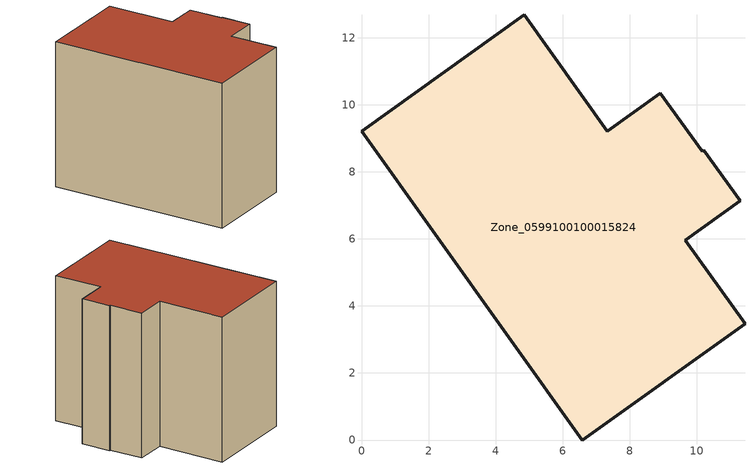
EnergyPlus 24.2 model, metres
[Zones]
Zone_0599100100015824
 floor ground (C_G): 10.21,8.64 11.29,7.14 9.65,5.96 11.44,3.47 6.59,0 0,9.21 4.85,12.68 7.33,9.21 8.91,10.34 10.16,8.61 z0
 wall outside (C_F): 4.85,12.68 0,9.21 6.59,0 11.44,3.47 9.65,5.96 11.29,7.14 10.21,8.64 10.16,8.61 8.91,10.34 7.33,9.21 4.85,12.68 z0:9.16
 roof outside (C_R): 10.21,8.64 10.16,8.61 8.91,10.34 7.33,9.21 4.85,12.68 0,9.21 6.59,0 11.44,3.47 9.65,5.96 11.29,7.14 z9.16
[BUILDING]
Pand.0599100100015824: North Axis=0; Terrain=City; Loads Convergence Tolerance Value=0.04; Temperature Convergence Tolerance Value=0.4; Solar Distribution=FullExterior; Maximum Number of Warmup Days=25; Minimum Number of Warmup Days=1
[Site:Location]
Rotterdam.The.Hague.AP_ZH_NLD Design_Conditions: Latitude=51.96; Longitude=4.45; Time Zone=1; Elevation=-4.5
[SITE:GROUNDTEMPERATURE:BUILDINGSURFACE]
18, 18, 18, 18, 18, 18, 18, 18, 18, 18, 18, 18
[MATERIAL] Thermal Absorptance=0.9; Solar Absorptance=0.7; Visible Absorptance=0.7
Name | Roughness | Thickness | Conductivity | Density | Specific Heat
G.TC.2015-2018 | MediumSmooth | 0.15 | 0.0428571 | 540 | 1210
F.TC.2015-2018 | Rough | 0.3 | 0.0666667 | 1920 | 840
R.TC.2015-2018 | MediumRough | 0.2 | 0.0333333 | 1500 | 1000
[CONSTRUCTION]
C_G: G.TC.2015-2018
C_F: F.TC.2015-2018
C_R: R.TC.2015-2018
[ZONE]
Zone_0599100100015824: Type=1; Multiplier=1; Ceiling Height=Autocalculate; Volume=Autocalculate; Floor Area=autocalculate; Part of Total Floor Area=Yes
[ZONEINFILTRATION:DESIGNFLOWRATE]
Infil_Zone_0599100100015824: Zone or ZoneList or Space or SpaceList=Zone_0599100100015824; Schedule=AlwaysOn; Design Flow Rate Calculation Method=Flow/Area; Flow Rate per Floor Area=0.0015; Constant Term Coefficient=1; Temperature Term Coefficient=0; Velocity Term Coefficient=0; Velocity Squared Term Coefficient=0
[HVACTEMPLATE:ZONE:IDEALLOADSAIRSYSTEM]
Zone_0599100100015824: Maximum Heating Supply Air Temperature=50; Minimum Cooling Supply Air Temperature=13; Maximum Heating Supply Air Humidity Ratio=0.0156; Minimum Cooling Supply Air Humidity Ratio=0.0077; Heating Limit=NoLimit; Cooling Limit=NoLimit; Dehumidification Control Type=ConstantSensibleHeatRatio; Cooling Sensible Heat Ratio=0.7; Dehumidification Setpoint=60; Humidification Control Type=None; Humidification Setpoint=30; Outdoor Air Method=None; Outdoor Air Flow Rate per Person=0.00944; Outdoor Air Flow Rate per Zone Floor Area=0; Outdoor Air Flow Rate per Zone=0; Demand Controlled Ventilation Type=None; Outdoor Air Economizer Type=NoEconomizer; Heat Recovery Type=None; Sensible Heat Recovery Effectiveness=0.7; Latent Heat Recovery Effectiveness=0.65
[ZONECONTROL:THERMOSTAT]
ThermostatControl_Zone_0599100100015824: Zone or ZoneList=Zone_0599100100015824; Control Type Schedule=DualSetpointControlType; Control 1=Thermostat_Zone_0599100100015824; Temperature Difference Between Cutout And Setpoint=0
[THERMOSTATSETPOINT:DUALSETPOINT]
Thermostat_Zone_0599100100015824: Heating Setpoint Temperature Schedule=HeatingSetpoint_Zone_0599100100015824; Cooling Setpoint Temperature Schedule=CoolingSetpoint_Zone_0599100100015824
[SCHEDULE:COMPACT]
HeatingSetpoint_Zone_0599100100015824: Through: 12/31, For: AllDays, Until: 24:00, 21
CoolingSetpoint_Zone_0599100100015824: Through: 12/31, For: AllDays, Until: 24:00, 24
DualSetpointControlType: Through: 12/31, For: AllDays, Until: 24:00, 4
AlwaysOn: Through: 12/31, For: AllDays, Until: 24:00, 1
